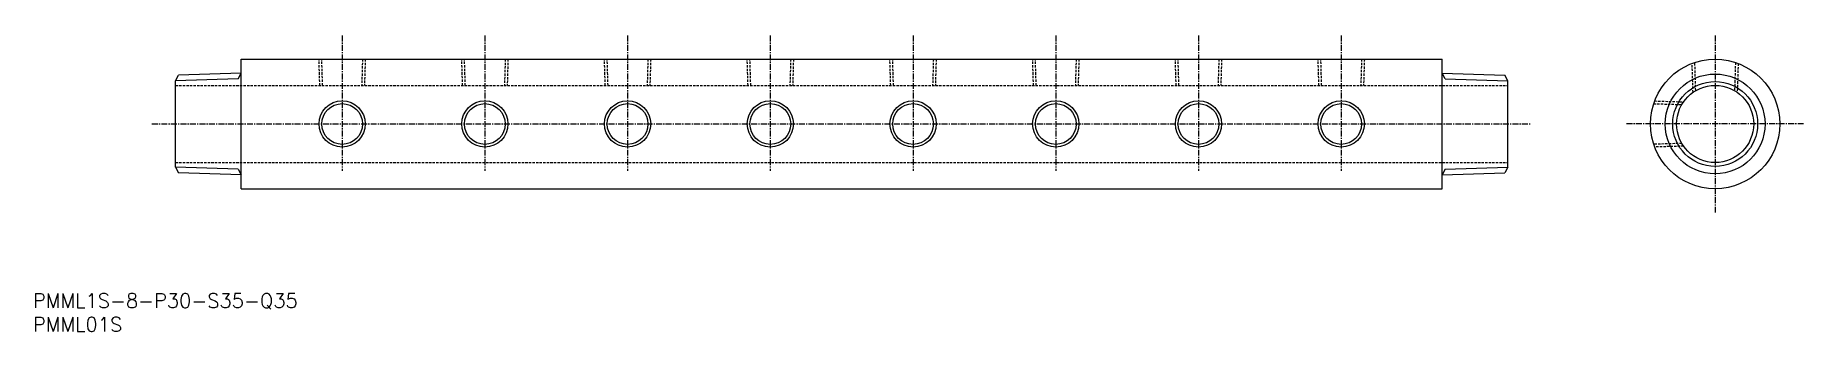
# Model space of a CAD drawing. Extents: x 1 to 372, y 0 to 62.
import ezdxf

# ---------------------------------------------------------------- set-up
doc = ezdxf.new("R2010")
doc.units = 0
doc.linetypes.add('CENTER', pattern=[2, 1.25, -0.25, 0.25, -0.25])
doc.linetypes.add('DASHED', pattern=[0.75, 0.5, -0.25])
doc.layers.get('0').update_dxf_attribs({"linetype": 'CONTINUOUS'})
doc.layers.add('CENTER', color=1, linetype='CENTER')
doc.styles.get("Standard").update_dxf_attribs({"font": 'txt.shx'})

# ---------------------------------------------------------------- blocks, each defined once
blk = doc.blocks.new('*U12')
at = {"color": 7, "linetype": 'CONTINUOUS'}
blk.add_text('PMML01S', height=3, dxfattribs=at).set_placement((0, 0))
blk = doc.blocks.new('*U13')
at = {"color": 7, "linetype": 'CONTINUOUS'}
blk.add_text('PMML1S-8-P30-S35-Q35', height=3, dxfattribs=at).set_placement((0, 5))

msp = doc.modelspace()

# ---------------------------------------------------------------- linework, layer by layer
at = {"color": 7, "linetype": 'CONTINUOUS'}
for p, q in [((43.77, 57.2), (296.23, 57.2)), ((43.77, 30), (43.77, 57.2)), ((296.23, 30), (296.23, 57.2)), ((30, 52.66), (30.61, 53.84)), ((30, 34.54), (30, 52.66)), ((43.77, 54.25), (30.61, 53.84)), ((296.23, 54.25), (309.39, 53.84)), ((310, 52.66), (309.39, 53.84)), ((310, 34.54), (310, 52.66)), ((30, 34.54), (30.61, 33.36)), ((310, 34.54), (309.39, 33.36)), ((43.77, 32.95), (30.61, 33.36)), ((43.77, 30), (296.23, 30)), ((296.23, 32.95), (309.39, 33.36))]:
    msp.add_line(p, q, dxfattribs=at)
at = {"color": 3, "linetype": 'DASHED'}
for p, q in [((60.31, 51.7), (60.14, 57.2)), ((60.89, 51.7), (60.72, 57.22)), ((69.28, 57.22), (69.11, 51.7)), ((69.86, 57.2), (69.69, 51.7)), ((90.31, 51.7), (90.14, 57.2)), ((90.89, 51.7), (90.72, 57.22)), ((99.28, 57.22), (99.11, 51.7)), ((99.86, 57.2), (99.69, 51.7)), ((120.31, 51.7), (120.14, 57.2)), ((120.89, 51.7), (120.72, 57.22)), ((129.28, 57.22), (129.11, 51.7)), ((129.86, 57.2), (129.69, 51.7)), ((150.31, 51.7), (150.14, 57.2)), ((150.89, 51.7), (150.72, 57.22)), ((159.28, 57.22), (159.11, 51.7)), ((159.86, 57.2), (159.69, 51.7)), ((180.31, 51.7), (180.14, 57.2)), ((180.89, 51.7), (180.72, 57.22)), ((189.28, 57.22), (189.11, 51.7)), ((189.86, 57.2), (189.69, 51.7)), ((210.31, 51.7), (210.14, 57.2)), ((210.89, 51.7), (210.72, 57.22)), ((219.28, 57.22), (219.11, 51.7)), ((219.86, 57.2), (219.69, 51.7)), ((240.31, 51.7), (240.14, 57.2)), ((240.89, 51.7), (240.72, 57.22)), ((249.28, 57.22), (249.11, 51.7)), ((249.86, 57.2), (249.69, 51.7)), ((270.31, 51.7), (270.14, 57.2)), ((270.89, 51.7), (270.72, 57.22)), ((279.28, 57.22), (279.11, 51.7)), ((279.86, 57.2), (279.69, 51.7)), ((348.95, 50.23), (348.76, 56.31)), ((349.52, 50.6), (349.34, 56.52)), ((357.86, 56.52), (357.68, 50.6)), ((358.44, 56.31), (358.25, 50.23)), ((30, 51.7), (310, 51.7)), ((340.89, 48.44), (346.97, 48.25)), ((340.68, 47.86), (346.6, 47.68)), ((346.6, 39.52), (340.68, 39.34)), ((346.97, 38.95), (340.89, 38.76)), ((30, 35.5), (310, 35.5))]:
    msp.add_line(p, q, dxfattribs=at)
at = {"color": 3, "linetype": 'CONTINUOUS'}
for p, q in [((43.16, 53.07), (30, 52.66)), ((43.16, 53.07), (43.77, 54.25)), ((296.84, 53.07), (296.23, 54.25)), ((296.84, 53.07), (310, 52.66)), ((43.16, 34.13), (30, 34.54)), ((43.16, 34.13), (43.77, 32.95)), ((296.84, 34.13), (296.23, 32.95)), ((296.84, 34.13), (310, 34.54))]:
    msp.add_line(p, q, dxfattribs=at)
at = {"color": 7, "linetype": 'CONTINUOUS'}
for centre, radius in [((353.6, 43.6), 13.6), ((353.6, 43.6), 8.92), ((353.6, 43.6), 8.1), ((65, 43.6), 4.28), ((95, 43.6), 4.28), ((125, 43.6), 4.28), ((155, 43.6), 4.28), ((185, 43.6), 4.28), ((215, 43.6), 4.28), ((245, 43.6), 4.28), ((275, 43.6), 4.28)]:
    msp.add_circle(centre, radius, dxfattribs=at)
at = {"color": 3, "linetype": 'CONTINUOUS'}
for centre, radius in [((353.6, 43.6), 10.48), ((65, 43.6), 4.86), ((95, 43.6), 4.86), ((125, 43.6), 4.86), ((155, 43.6), 4.86), ((185, 43.6), 4.86), ((215, 43.6), 4.86), ((245, 43.6), 4.86), ((275, 43.6), 4.86)]:
    msp.add_circle(centre, radius, dxfattribs=at)
at = {"layer": 'CENTER', "color": 1, "linetype": 'CENTER'}
for p, q in [((65, 62.2), (65, 33.74)), ((95, 62.2), (95, 33.74)), ((125, 62.2), (125, 33.74)), ((155, 62.2), (155, 33.74)), ((185, 62.2), (185, 33.74)), ((215, 62.2), (215, 33.74)), ((245, 62.2), (245, 33.74)), ((275, 62.2), (275, 33.74)), ((353.6, 62.2), (353.6, 25)), ((25, 43.6), (315, 43.6)), ((372.2, 43.6), (335, 43.6))]:
    msp.add_line(p, q, dxfattribs=at)

# ---------------------------------------------------------------- block references
at = {"color": 7, "linetype": 'CONTINUOUS'}
for name in ['*U13', '*U12']:
    msp.add_blockref(name, (0, 0), dxfattribs=at)

doc.saveas('drawing.dxf')
